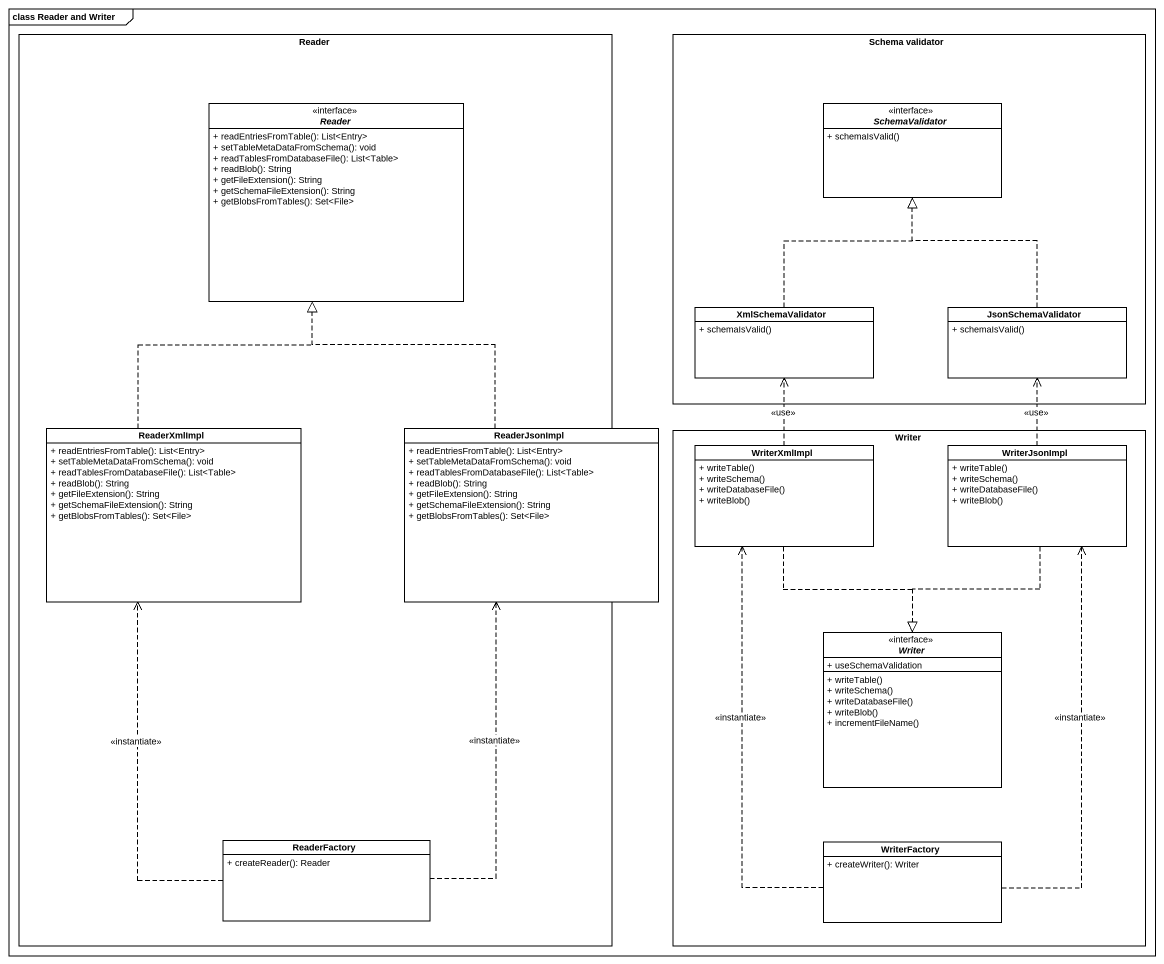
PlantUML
@startuml
mainframe class Reader and Writer
hide circle
hide empty members
skinparam classAttributeIconSize 0
rectangle Reader {
  interface "Reader" as Reader_2 {
    + readEntriesFromTable(): List<Entry>
    + setTableMetaDataFromSchema(): void
    + readTablesFromDatabaseFile(): List<Table>
    + readBlob(): String
    + getFileExtension(): String
    + getSchemaFileExtension(): String
    + getBlobsFromTables(): Set<File>
  }
  class ReaderXmlImpl {
    + readEntriesFromTable(): List<Entry>
    + setTableMetaDataFromSchema(): void
    + readTablesFromDatabaseFile(): List<Table>
    + readBlob(): String
    + getFileExtension(): String
    + getSchemaFileExtension(): String
    + getBlobsFromTables(): Set<File>
  }
  class ReaderFactory {
    + createReader(): Reader
  }
}
rectangle "Schema validator" as Schema_validator {
  interface SchemaValidator {
    + schemaIsValid()
  }
  class XmlSchemaValidator {
    + schemaIsValid()
  }
  class JsonSchemaValidator {
    + schemaIsValid()
  }
}
class ReaderJsonImpl {
  + readEntriesFromTable(): List<Entry>
  + setTableMetaDataFromSchema(): void
  + readTablesFromDatabaseFile(): List<Table>
  + readBlob(): String
  + getFileExtension(): String
  + getSchemaFileExtension(): String
  + getBlobsFromTables(): Set<File>
}
rectangle Writer {
  class WriterXmlImpl {
    + writeTable()
    + writeSchema()
    + writeDatabaseFile()
    + writeBlob()
  }
  class WriterJsonImpl {
    + writeTable()
    + writeSchema()
    + writeDatabaseFile()
    + writeBlob()
  }
  interface "Writer" as Writer_2 {
    + useSchemaValidation
    + writeTable()
    + writeSchema()
    + writeDatabaseFile()
    + writeBlob()
    + incrementFileName()
  }
  class WriterFactory {
    + createWriter(): Writer
  }
}
XmlSchemaValidator .up.|> SchemaValidator
JsonSchemaValidator .up.|> SchemaValidator
ReaderXmlImpl .up.|> Reader_2
ReaderJsonImpl .up.|> Reader_2
WriterXmlImpl .up.> XmlSchemaValidator : <<use>>
WriterXmlImpl ..|> Writer_2
WriterJsonImpl .up.> JsonSchemaValidator : <<use>>
WriterJsonImpl ..|> Writer_2
ReaderFactory .up.> ReaderXmlImpl : <<instantiate>>
ReaderFactory .up.> ReaderJsonImpl : <<instantiate>>
WriterFactory .up.> WriterXmlImpl : <<instantiate>>
WriterFactory .up.> WriterJsonImpl : <<instantiate>>
@enduml
